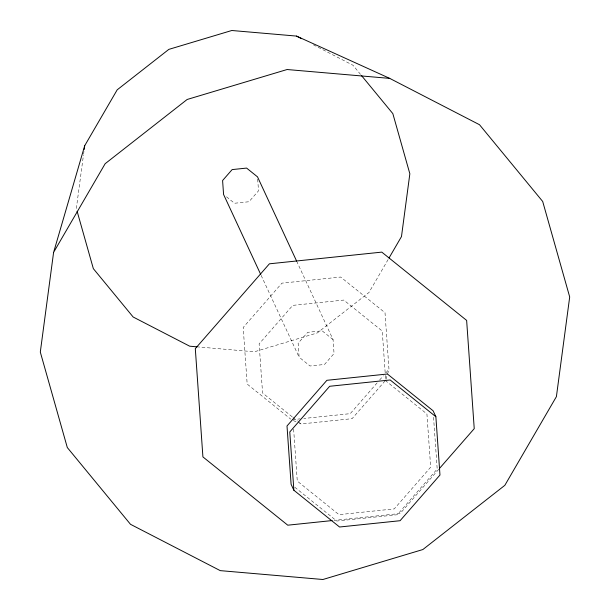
<?xml version="1.0" encoding="UTF-8"?>
<svg xmlns="http://www.w3.org/2000/svg" width="610" height="610" viewBox="0 0 610 610"><rect width="100%" height="100%" fill="white"/><g stroke="black" fill="none" stroke-linecap="round" stroke-linejoin="round"><path stroke-width="0.46" stroke-dasharray="3.05 2.29" d="M76.334 208.498L83.456 155.077M83.585 154.139L83.959 151.326M385.97 379.275L388.982 369.309L385.009 312.724L340.662 277.039L281.919 283.154L243.192 327.486L247.172 384.071L290.779 419.169M388.097 259.585L368.989 292.457L317.33 332.915L254.378 351.787L198.136 346.93M377.117 382.897L350.254 413.649L303.833 418.483M379.611 380.038L383.362 375.745M385.856 372.885L388.982 369.309M385.078 380.892L352.077 418.673L301.081 423.98L299.342 423.21M438.75 469.296L400.145 513.49L334.036 520.368M292.464 419.665L300.044 418.872M293.257 420.526L298.473 422.829M313.365 44.797L353.03 65.278L360.868 74.801M226.485 196.801L234.499 203.252L248.971 201.742L258.51 190.823L257.527 176.877M385.215 380.404L426.924 413.969L430.668 467.191L394.243 508.9L338.985 514.649L297.276 481.076L293.532 427.854M333.068 339.61L322.141 330.818L307.669 332.328L298.13 343.247L299.113 357.185L310.033 365.977L324.505 364.475L334.044 353.548L333.068 339.61L297.093 262.117M292.19 416.828L262.575 392.992L259.128 343.865L292.747 305.374L343.743 300.067L382.249 331.047L385.299 374.51M292.93 417.423L297.375 420.999M298.115 421.594L301.081 423.98M294.783 487.237L336.789 521.039L397.301 514.741L437.195 469.067L433.496 416.416M261.141 275.392L299.113 357.185M385.367 375.455L385.695 380.175"/><path stroke-width="0.91" d="M53.596 252.387L40.306 352.069L67.306 447.549L130.494 524.303L220.256 570.632L322.911 579.5L422.844 549.549L504.836 485.331L556.404 396.637L569.694 296.956L542.694 201.475L479.506 124.722L389.744 78.393L296.483 36.081L231.808 30.5L168.848 49.372L117.196 89.822L84.706 145.706L53.596 252.387L105.164 163.694L187.156 99.476L287.089 69.525L389.744 78.393M84.21 149.458L84.706 145.706M389.05 257.946L401.479 236.581L409.851 173.781L392.84 113.628L361.471 75.533M439.368 468.579L474.237 428.662L466.635 320.402L381.784 252.121L269.399 263.817L195.307 348.645L202.916 456.905L287.76 525.187L332.145 520.566M197.198 346.846L189.702 346.198L133.155 317.009L93.345 268.652L77.104 211.235M296.483 36.081L301.546 38.697M435.875 416.744L390.187 379.977L329.674 386.275L289.781 431.956L293.875 490.249L339.556 527.009L400.076 520.711L439.97 475.037L435.875 416.744L433.1 410.774L387.411 374.006L326.899 380.304L287.005 425.978L291.1 484.279L293.875 490.249M296.696 261.255L257.527 176.877L246.6 168.085L232.135 169.595L222.597 180.514L223.573 194.453L260.744 274.531"/></g></svg>
